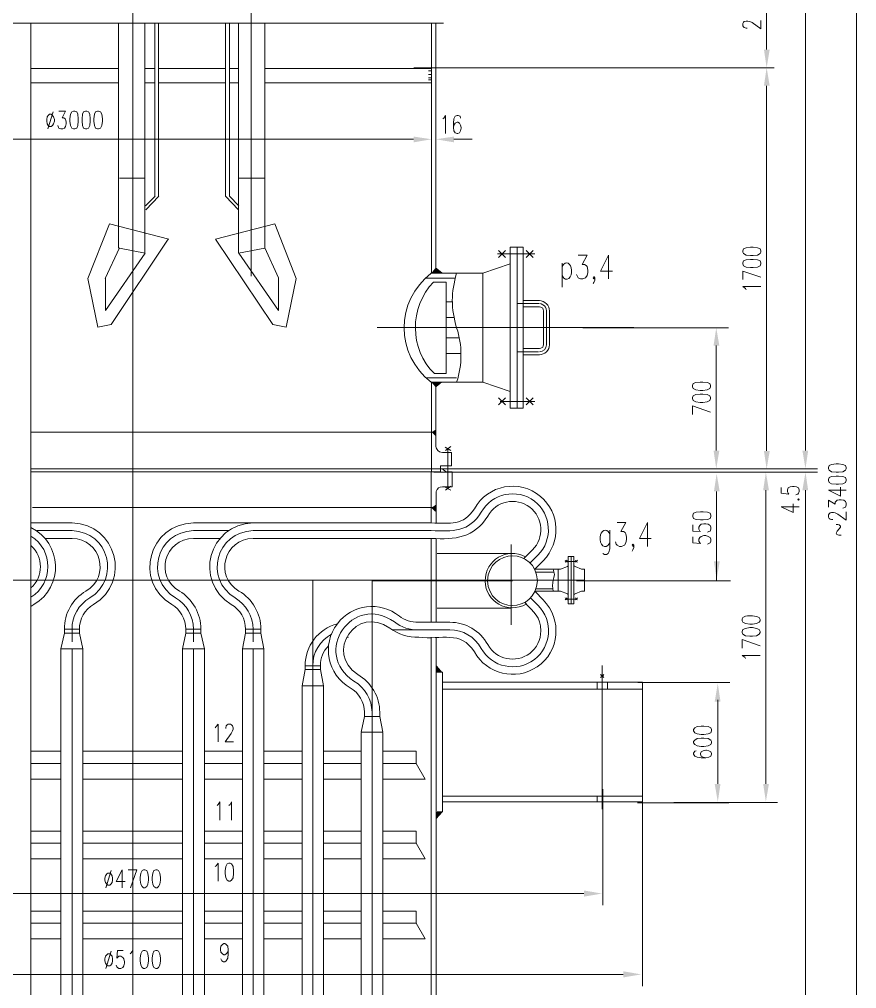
# Model space of a CAD drawing. Header units: millimetres. Extents: x 0 to 1648, y 27 to 2331.
# Drawn here: x 353 to 744.8, y 1243.7 to 1697 of the extents above; entities that cross this region are included whole.
import ezdxf

# ---------------------------------------------------------------- set-up
doc = ezdxf.new("R2010")
doc.units = ezdxf.units.MM
doc.layers.add('1', color=7, linetype='Continuous')

msp = doc.modelspace()

# ---------------------------------------------------------------- hatches: boundary and pattern name
h = msp.add_hatch(color=0)
h.dxf.hatch_style = 2
h.paths.add_polyline_path([(701.46, 1682.871732), (704.16, 1682.871732), (702.72, 1674.411732)])
h = msp.add_hatch(color=0)
h.dxf.hatch_style = 2
h.paths.add_polyline_path([(701.46, 1665.951732), (704.16, 1665.951732), (702.72, 1674.411732)])
h = msp.add_hatch(color=0)
h.dxf.hatch_style = 2
h.paths.add_polyline_path([(537.48, 1642.191732), (537.48, 1639.491732), (545.94, 1640.931732)])
h = msp.add_hatch(color=0)
h.dxf.hatch_style = 2
h.paths.add_polyline_path([(556.38, 1642.191732), (556.38, 1639.491732), (547.92, 1640.931732)])
h = msp.add_hatch(color=0)
h.dxf.hatch_style = 2
h.paths.add_polyline_path([(545.76, 1578.291732), (547.92, 1580.991732), (551.34, 1578.291732)])
h = msp.add_hatch(color=0)
h.dxf.hatch_style = 2
h.paths.add_polyline_path([(677.88, 1544.451732), (680.58, 1544.451732), (679.14, 1552.731732)])
h = msp.add_hatch(color=0)
h.dxf.hatch_style = 2
h.paths.add_polyline_path([(545.76, 1527.351732), (547.92, 1524.831732), (550.98, 1527.351732)])
h = msp.add_hatch(color=0)
h.dxf.hatch_style = 2
h.paths.add_polyline_path([(545.94, 1503.951732), (547.92, 1505.211732), (547.92, 1501.971732)])
h = msp.add_hatch(color=0)
h.dxf.hatch_style = 2
h.paths.add_polyline_path([(677.88, 1495.311732), (680.58, 1495.311732), (679.14, 1486.851732)])
h = msp.add_hatch(color=0)
h.dxf.hatch_style = 2
h.paths.add_polyline_path([(701.46, 1495.131732), (704.16, 1495.131732), (702.72, 1486.671732)])
h = msp.add_hatch(color=0)
h.dxf.hatch_style = 2
h.paths.add_polyline_path([(719.46, 1495.311732), (722.16, 1495.311732), (720.9, 1486.851732)])
h = msp.add_hatch(color=0)
h.dxf.hatch_style = 2
h.paths.add_polyline_path([(678.06, 1476.231732), (680.76, 1476.231732), (679.32, 1484.511732)])
h = msp.add_hatch(color=0)
h.dxf.hatch_style = 2
h.paths.add_polyline_path([(701.1, 1476.771732), (703.8, 1476.771732), (702.36, 1485.231732)])
h = msp.add_hatch(color=0)
h.dxf.hatch_style = 2
h.paths.add_polyline_path([(719.46, 1476.771732), (722.16, 1476.771732), (720.9, 1485.231732)])
h = msp.add_hatch(color=0)
h.dxf.hatch_style = 2
h.paths.add_polyline_path([(545.76, 1468.491732), (547.74, 1469.931732), (547.74, 1466.691732)])
h = msp.add_hatch(color=0)
h.dxf.hatch_style = 2
h.paths.add_polyline_path([(678.06, 1443.471732), (680.76, 1443.471732), (679.32, 1435.011732)])
h = msp.add_hatch(color=0)
h.dxf.hatch_style = 2
h.paths.add_polyline_path([(551.16, 1391.451732), (548.1, 1395.051732), (548.1, 1391.451732)])
h = msp.add_hatch(color=0)
h.dxf.hatch_style = 2
h.paths.add_polyline_path([(678.42, 1377.951732), (681.12, 1377.951732), (679.86, 1386.411732)])
h = msp.add_hatch(color=0)
h.dxf.hatch_style = 2
h.paths.add_polyline_path([(678.42, 1339.431732), (681.12, 1339.431732), (679.86, 1330.971732)])
h = msp.add_hatch(color=0)
h.dxf.hatch_style = 2
h.paths.add_polyline_path([(701.1, 1339.431732), (703.8, 1339.431732), (702.36, 1331.151732)])
h = msp.add_hatch(color=0)
h.dxf.hatch_style = 2
h.paths.add_polyline_path([(551.16, 1326.291732), (548.1, 1322.871732), (548.1, 1326.291732)])
h = msp.add_hatch(color=0)
h.dxf.hatch_style = 2
h.paths.add_polyline_path([(617.22, 1289.571732), (617.22, 1286.691732), (625.68, 1288.131732)])
h = msp.add_hatch(color=0)
h.dxf.hatch_style = 2
h.paths.add_polyline_path([(635.58, 1251.771732), (635.58, 1248.891732), (644.04, 1250.331732)])

# ---------------------------------------------------------------- linework, layer by layer
at = {"layer": '1', "color": 0, "lineweight": 5}
for points in [[(461.52, 1576.851732), (461.52, 2264.991732)], [(744.84, 2243.211732), (744.84, 646.791732)], [(406.08, 1503.951732), (406.08, 2230.251732)], [(720.9, 1495.311732), (720.9, 2226.831732)], [(702.72, 1723.191732), (702.72, 1682.871732)], [(693.54, 1692.951732), (693.18, 1692.951732), (692.28, 1693.131732), (691.92, 1693.491732), (691.56, 1694.031732), (691.56, 1695.111732), (691.92, 1695.651732), (692.28, 1696.011732), (693.18, 1696.191732), (693.9, 1696.191732), (694.8, 1696.011732), (695.88, 1695.471732), (700.02, 1692.591732), (700.02, 1696.551732)], [(360.72, 1695.291732), (260.46, 1695.291732)], [(405.9, 1695.291732), (357.3, 1695.291732)], [(358.38, 891.951732), (358.38, 1695.291732)], [(399.42, 1695.291732), (399.42, 1589.991732)], [(405.9, 1695.291732), (451.26, 1695.291732)], [(411.66, 1695.291732), (411.66, 1587.651732)], [(416.34, 1614.291732), (416.34, 1695.291732)], [(418.14, 1614.291732), (418.14, 1695.291732)], [(449.46, 1695.291732), (449.46, 1614.291732), (455.58, 1607.991732)], [(455.76, 1609.791732), (451.26, 1614.291732), (451.26, 1695.291732)], [(451.26, 1695.291732), (551.52, 1695.291732)], [(455.58, 1695.291732), (455.58, 1587.651732)], [(467.82, 1695.291732), (467.82, 1589.991732)], [(545.94, 1578.291732), (545.94, 1695.291732)], [(547.92, 1578.291732), (547.92, 1695.291732)], [(358.38, 1674.051732), (399.42, 1674.051732)], [(411.84, 1674.051732), (416.34, 1674.051732)], [(416.34, 1674.051732), (411.84, 1674.051732)], [(449.46, 1674.051732), (418.14, 1674.051732)], [(455.58, 1674.051732), (451.26, 1674.051732)], [(545.94, 1674.051732), (467.82, 1674.051732)], [(537.66, 1674.411732), (706.32, 1674.411732)], [(545.94, 1672.971732), (544.5, 1672.971732)], [(545.94, 1671.171732), (544.5, 1671.171732)], [(545.94, 1669.731732), (544.5, 1669.731732)], [(545.94, 1668.651732), (544.5, 1668.651732)], [(358.38, 1667.391732), (399.42, 1667.391732)], [(411.84, 1667.391732), (416.34, 1667.391732)], [(416.34, 1667.391732), (411.84, 1667.391732)], [(449.46, 1667.391732), (418.14, 1667.391732)], [(455.58, 1667.391732), (451.26, 1667.391732)], [(545.94, 1667.391732), (467.82, 1667.391732)], [(702.72, 1665.951732), (702.72, 1495.131732)], [(367.02, 1652.631732), (366.48, 1652.091732), (365.94, 1651.371732), (365.76, 1650.111732), (365.76, 1649.391732), (365.94, 1648.131732), (366.48, 1647.411732), (367.02, 1646.871732), (367.92, 1646.871732), (368.46, 1647.411732), (369, 1648.131732), (369.36, 1649.391732), (369.36, 1650.111732), (369, 1651.371732), (368.46, 1652.091732), (367.92, 1652.631732), (367.02, 1652.631732)], [(368.82, 1653.711732), (366.3, 1645.791732)], [(371.52, 1654.071732), (374.58, 1654.071732), (372.96, 1651.011732), (373.86, 1651.011732), (374.4, 1650.471732), (374.58, 1650.111732), (374.94, 1649.031732), (374.94, 1648.131732), (374.58, 1646.871732), (374.04, 1646.151732), (373.32, 1645.791732), (372.42, 1645.791732), (371.52, 1646.151732), (371.34, 1646.511732), (370.98, 1647.411732)], [(378.36, 1654.071732), (377.46, 1653.711732), (376.92, 1652.631732), (376.56, 1650.471732), (376.56, 1649.391732), (376.92, 1647.411732), (377.46, 1646.151732), (378.36, 1645.791732), (378.9, 1645.791732), (379.8, 1646.151732), (380.34, 1647.411732), (380.52, 1649.391732), (380.52, 1650.471732), (380.34, 1652.631732), (379.8, 1653.711732), (378.9, 1654.071732), (378.36, 1654.071732)], [(383.94, 1654.071732), (383.04, 1653.711732), (382.5, 1652.631732), (382.32, 1650.471732), (382.32, 1649.391732), (382.5, 1647.411732), (383.04, 1646.151732), (383.94, 1645.791732), (384.48, 1645.791732), (385.38, 1646.151732), (385.92, 1647.411732), (386.1, 1649.391732), (386.1, 1650.471732), (385.92, 1652.631732), (385.38, 1653.711732), (384.48, 1654.071732), (383.94, 1654.071732)], [(389.52, 1654.071732), (388.62, 1653.711732), (388.08, 1652.631732), (387.9, 1650.471732), (387.9, 1649.391732), (388.08, 1647.411732), (388.62, 1646.151732), (389.52, 1645.791732), (390.06, 1645.791732), (390.96, 1646.151732), (391.5, 1647.411732), (391.86, 1649.391732), (391.86, 1650.471732), (391.5, 1652.631732), (390.96, 1653.711732), (390.06, 1654.071732), (389.52, 1654.071732)], [(551.16, 1650.471732), (551.7, 1650.831732), (552.42, 1652.091732), (552.42, 1643.631732)], [(559.44, 1650.831732), (559.26, 1651.731732), (558.36, 1652.091732), (557.82, 1652.091732), (556.92, 1651.731732), (556.38, 1650.471732), (556.2, 1648.491732), (556.2, 1646.511732), (556.38, 1644.891732), (556.92, 1643.991732), (557.82, 1643.631732), (558.18, 1643.631732), (558.9, 1643.991732), (559.44, 1644.891732), (559.8, 1646.151732), (559.8, 1646.511732), (559.44, 1647.591732), (558.9, 1648.491732), (558.18, 1648.851732), (557.82, 1648.851732), (556.92, 1648.491732), (556.38, 1647.591732), (556.2, 1646.511732)], [(537.48, 1640.931732), (265.14, 1640.931732)], [(556.38, 1640.931732), (564.84, 1640.931732)], [(399.78, 1622.751732), (411.84, 1622.751732)], [(467.82, 1622.751732), (455.58, 1622.751732)], [(412.02, 1609.791732), (416.52, 1614.291732)], [(412.2, 1607.991732), (418.32, 1614.291732)], [(395.1, 1601.331732), (385.02, 1575.771732)], [(423, 1594.131732), (395.1, 1601.331732)], [(444.78, 1594.131732), (472.5, 1601.331732), (482.58, 1575.771732), (477.9, 1553.091732), (471.6, 1554.351732)], [(422.64, 1594.131732), (396, 1554.351732)], [(444.78, 1594.131732), (471.6, 1554.351732)], [(399.78, 1590.171732), (393.12, 1575.771732)], [(393.3, 1560.831732), (411.84, 1587.651732)], [(411.84, 1587.651732), (399.78, 1589.991732)], [(455.58, 1587.651732), (467.82, 1589.991732)], [(467.82, 1590.171732), (474.3, 1576.131732), (474.3, 1560.831732), (455.76, 1587.651732)], [(576.72, 1587.291732), (588.06, 1587.291732)], [(577.26, 1588.911732), (580.5, 1585.671732)], [(580.5, 1588.911732), (577.26, 1585.671732)], [(582.66, 1590.531732), (582.66, 1515.111732)], [(588.78, 1590.531732), (582.66, 1590.531732)], [(585.9, 1515.111732), (585.9, 1590.531732)], [(586.8, 1587.291732), (594.18, 1587.291732)], [(588.78, 1515.111732), (588.78, 1590.531732)], [(593.46, 1588.911732), (590.22, 1585.671732)], [(590.22, 1588.911732), (593.46, 1585.671732)], [(614.52, 1586.751732), (618.66, 1586.751732), (616.32, 1582.431732), (617.4, 1582.431732), (618.3, 1581.891732), (618.66, 1581.351732), (619.02, 1579.731732), (619.02, 1578.651732), (618.66, 1577.211732), (617.94, 1576.131732), (616.68, 1575.591732), (615.6, 1575.591732), (614.52, 1576.131732), (614.16, 1576.671732), (613.8, 1577.751732)], [(628.74, 1586.751732), (624.96, 1579.191732), (630.54, 1579.191732)], [(628.74, 1586.751732), (628.74, 1575.591732)], [(691.56, 1588.191732), (691.92, 1587.471732), (693.18, 1586.751732), (695.16, 1586.571732), (696.42, 1586.571732), (698.4, 1586.751732), (699.66, 1587.471732), (700.02, 1588.191732), (700.02, 1588.731732), (699.66, 1589.631732), (698.4, 1590.171732), (696.42, 1590.531732), (695.16, 1590.531732), (693.18, 1590.171732), (691.92, 1589.631732), (691.56, 1588.731732), (691.56, 1588.191732)], [(569.88, 1527.351732), (569.88, 1578.291732), (582.66, 1582.611732)], [(606.96, 1582.971732), (606.96, 1571.811732)], [(691.56, 1582.611732), (691.92, 1581.711732), (693.18, 1581.171732), (695.16, 1580.991732), (696.42, 1580.991732), (698.4, 1581.171732), (699.66, 1581.711732), (700.02, 1582.611732), (700.02, 1583.151732), (699.66, 1584.051732), (698.4, 1584.591732), (696.42, 1584.771732), (695.16, 1584.771732), (693.18, 1584.591732), (691.92, 1584.051732), (691.56, 1583.151732), (691.56, 1582.611732)], [(545.76, 1578.291732), (569.88, 1578.291732)], [(569.88, 1527.351732), (569.88, 1578.291732)], [(700.02, 1576.491732), (691.56, 1579.191732), (691.56, 1575.411732)], [(385.02, 1575.771732), (389.7, 1553.091732)], [(393.3, 1576.311732), (393.3, 1560.831732)], [(543.06, 1575.951732), (556.56, 1575.951732)], [(622.26, 1576.131732), (621.9, 1575.591732), (621.54, 1576.131732), (621.9, 1576.671732), (622.26, 1576.131732), (622.26, 1575.051732), (621.9, 1573.971732), (621.54, 1573.431732)], [(693.18, 1570.551732), (692.82, 1571.091732), (691.56, 1571.991732), (700.02, 1571.991732)], [(552.78, 1564.971732), (555.84, 1564.971732)], [(596.16, 1564.071732), (586.26, 1564.071732)], [(596.34, 1565.511732), (588.78, 1565.511732)], [(599.76, 1544.811732), (599.76, 1560.651732), (599.58, 1561.551732), (599.22, 1562.451732), (598.68, 1562.991732), (597.96, 1563.531732), (597.24, 1563.891732), (596.34, 1564.071732)], [(596.34, 1562.631732), (588.78, 1562.631732)], [(598.32, 1544.811732), (598.32, 1560.651732), (598.14, 1561.371732), (597.96, 1561.911732), (597.42, 1562.271732), (597.06, 1562.451732), (596.34, 1562.631732)], [(601.02, 1560.651732), (601.02, 1544.811732)], [(552.78, 1557.591732), (556.38, 1557.591732)], [(389.7, 1553.091732), (396, 1554.351732)], [(640.62, 1552.911732), (520.38, 1552.911732)], [(616.68, 1552.731732), (684.9, 1552.731732)], [(552.78, 1548.051732), (558.9, 1548.051732)], [(595.98, 1541.571732), (586.26, 1541.571732)], [(596.34, 1543.011732), (588.78, 1543.011732)], [(596.34, 1543.011732), (597.06, 1543.191732), (597.42, 1543.371732), (597.96, 1543.731732), (598.14, 1544.271732), (598.32, 1544.811732)], [(679.14, 1544.451732), (679.14, 1495.311732)], [(552.78, 1540.671732), (559.62, 1540.671732)], [(596.34, 1540.131732), (588.78, 1540.131732)], [(543.42, 1529.331732), (557.64, 1529.331732)], [(545.76, 1527.351732), (569.88, 1527.351732)], [(545.94, 1503.951732), (545.94, 1527.351732)], [(547.92, 1503.771732), (547.92, 1527.351732)], [(569.88, 1527.351732), (582.66, 1523.031732)], [(667.98, 1525.191732), (668.34, 1524.291732), (669.6, 1523.751732), (671.58, 1523.391732), (672.84, 1523.391732), (674.82, 1523.751732), (676.08, 1524.291732), (676.44, 1525.191732), (676.44, 1525.731732), (676.08, 1526.631732), (674.82, 1527.171732), (672.84, 1527.351732), (671.58, 1527.351732), (669.6, 1527.171732), (668.34, 1526.631732), (667.98, 1525.731732), (667.98, 1525.191732)], [(580.5, 1519.971732), (577.26, 1516.731732)], [(577.26, 1519.971732), (580.5, 1516.731732)], [(590.22, 1519.971732), (593.46, 1516.731732)], [(593.46, 1519.971732), (590.22, 1516.731732)], [(667.98, 1519.611732), (668.34, 1518.711732), (669.6, 1518.171732), (671.58, 1517.811732), (672.84, 1517.811732), (674.82, 1518.171732), (676.08, 1518.711732), (676.44, 1519.611732), (676.44, 1520.151732), (676.08, 1520.871732), (674.82, 1521.591732), (672.84, 1521.771732), (671.58, 1521.771732), (669.6, 1521.591732), (668.34, 1520.871732), (667.98, 1520.151732), (667.98, 1519.611732)], [(577.98, 1518.351732), (586.62, 1518.351732)], [(588.78, 1515.111732), (582.66, 1515.111732)], [(586.8, 1518.351732), (594.18, 1518.351732)], [(676.44, 1513.311732), (667.98, 1516.191732), (667.98, 1512.231732)], [(547.92, 1503.951732), (358.38, 1503.951732)], [(406.08, 1503.951732), (406.08, 633.831732)], [(545.94, 1503.951732), (545.94, 1485.411732)], [(547.92, 1503.951732), (547.92, 1497.291732), (548.1, 1496.571732), (548.46, 1495.851732), (548.82, 1495.311732), (549.54, 1494.771732), (550.26, 1494.591732), (550.98, 1494.411732)], [(552.24, 1496.931732), (554.94, 1495.311732)], [(554.94, 1497.291732), (552.42, 1495.311732)], [(553.5, 1496.391732), (553.5, 1477.671732)], [(555.3, 1494.411732), (555.3, 1488.111732), (550.08, 1488.111732)], [(550.98, 1494.411732), (555.3, 1494.411732)], [(550.08, 1485.411732), (550.08, 1488.111732)], [(731.7, 1486.851732), (732.06, 1486.131732), (733.14, 1485.411732), (735.3, 1485.231732), (736.38, 1485.231732), (738.36, 1485.411732), (739.62, 1486.131732), (739.98, 1486.851732), (739.98, 1487.391732), (739.62, 1488.291732), (738.36, 1488.831732), (736.38, 1489.191732), (735.3, 1489.191732), (733.14, 1488.831732), (732.06, 1488.291732), (731.7, 1487.391732), (731.7, 1486.851732)], [(406.08, 1486.851732), (358.38, 1486.851732)], [(550.08, 1485.411732), (358.38, 1485.411732)], [(406.08, 1486.851732), (550.98, 1486.851732), (552.6, 1485.411732)], [(545.76, 1485.411732), (545.76, 1461.471732)], [(547.02, 1486.851732), (724.86, 1486.851732)], [(547.02, 1485.231732), (724.86, 1485.231732)], [(555.48, 1485.411732), (555.48, 1478.391732), (550.98, 1478.391732)], [(555.48, 1485.411732), (552.6, 1485.411732)], [(659.7, 1485.231732), (707.94, 1485.231732)], [(714.96, 1486.851732), (726.48, 1486.851732)], [(714.96, 1485.231732), (726.48, 1485.231732)], [(731.7, 1481.271732), (732.06, 1480.371732), (733.14, 1479.831732), (735.3, 1479.651732), (736.38, 1479.651732), (738.36, 1479.831732), (739.62, 1480.371732), (739.98, 1481.271732), (739.98, 1481.811732), (739.62, 1482.711732), (738.36, 1483.251732), (736.38, 1483.431732), (735.3, 1483.431732), (733.14, 1483.251732), (732.06, 1482.711732), (731.7, 1481.811732), (731.7, 1481.271732)], [(552.24, 1478.211732), (554.94, 1476.771732)], [(554.94, 1478.751732), (552.42, 1476.771732)], [(709.56, 1478.031732), (709.56, 1475.331732), (713.16, 1474.971732), (712.8, 1475.331732), (712.44, 1476.051732), (712.44, 1476.951732), (712.8, 1477.851732), (713.7, 1478.391732), (714.78, 1478.571732), (715.68, 1478.571732), (716.76, 1478.391732), (717.66, 1477.851732), (718.02, 1476.951732), (718.02, 1476.051732), (717.66, 1475.331732), (717.3, 1474.971732), (716.4, 1474.611732)], [(731.7, 1476.771732), (737.28, 1474.071732), (737.28, 1478.211732)], [(548.1, 1476.231732), (548.1, 1461.471732)], [(679.32, 1476.231732), (679.32, 1434.471732)], [(702.36, 1476.771732), (702.36, 1339.431732)], [(720.9, 1476.771732), (720.9, 823.731732)], [(731.7, 1476.771732), (739.98, 1476.771732)], [(709.56, 1469.031732), (715.14, 1466.331732), (715.14, 1470.471732)], [(709.56, 1469.031732), (718.02, 1469.031732)], [(717.3, 1472.451732), (717.66, 1472.091732), (718.02, 1472.451732), (717.66, 1472.811732), (717.3, 1472.451732)], [(731.7, 1468.851732), (731.7, 1472.091732), (734.76, 1470.291732), (734.76, 1471.191732), (735.3, 1471.731732), (735.66, 1472.091732), (736.74, 1472.271732), (737.64, 1472.271732), (738.9, 1472.091732), (739.62, 1471.551732), (739.98, 1470.651732), (739.98, 1469.751732), (739.62, 1468.851732), (739.26, 1468.671732), (738.36, 1468.311732)], [(359.1, 1468.671732), (406.62, 1468.671732)], [(548.1, 1468.671732), (406.62, 1468.671732)], [(668.16, 1464.531732), (668.52, 1463.631732), (669.78, 1463.091732), (671.76, 1462.911732), (673.02, 1462.911732), (675, 1463.091732), (676.26, 1463.631732), (676.62, 1464.531732), (676.62, 1465.071732), (676.26, 1465.971732), (675, 1466.511732), (673.02, 1466.691732), (671.76, 1466.691732), (669.78, 1466.511732), (668.52, 1465.971732), (668.16, 1465.071732), (668.16, 1464.531732)], [(733.68, 1463.091732), (733.14, 1463.091732), (732.42, 1463.271732), (732.06, 1463.631732), (731.7, 1464.171732), (731.7, 1465.251732), (732.06, 1465.791732), (732.42, 1466.151732), (733.14, 1466.331732), (734.04, 1466.331732), (734.76, 1466.151732), (736.02, 1465.611732), (739.98, 1462.731732), (739.98, 1466.691732)], [(377.64, 1461.471732), (358.38, 1461.471732)], [(434.52, 1461.471732), (545.76, 1461.471732)], [(632.7, 1461.651732), (636.84, 1461.651732), (634.5, 1457.511732), (635.76, 1457.511732), (636.48, 1456.971732), (636.84, 1456.431732), (637.2, 1454.811732), (637.2, 1453.731732), (636.84, 1452.111732), (636.12, 1451.031732), (634.86, 1450.491732), (633.78, 1450.491732), (632.7, 1451.031732), (632.34, 1451.571732), (631.98, 1452.651732)], [(646.92, 1461.651732), (643.14, 1454.271732), (648.72, 1454.271732)], [(646.92, 1461.651732), (646.92, 1450.491732)], [(668.16, 1460.571732), (668.16, 1457.691732), (671.76, 1457.511732), (671.4, 1457.691732), (671.04, 1458.591732), (671.04, 1459.491732), (671.4, 1460.211732), (672.12, 1460.931732), (673.38, 1461.111732), (674.28, 1461.111732), (675.36, 1460.931732), (676.26, 1460.211732), (676.62, 1459.491732), (676.62, 1458.591732), (676.26, 1457.691732), (675.72, 1457.511732), (675, 1457.151732)], [(377.64, 1457.871732), (361.08, 1457.871732)], [(434.52, 1457.871732), (450.9, 1457.871732)], [(462.42, 1457.871732), (545.76, 1457.871732)], [(629.28, 1458.051732), (629.28, 1449.411732), (628.92, 1447.791732), (628.56, 1447.251732), (627.84, 1446.711732), (626.76, 1446.711732), (626.04, 1447.251732)], [(668.16, 1454.991732), (668.16, 1452.111732), (671.76, 1451.931732), (671.4, 1452.111732), (671.04, 1453.011732), (671.04, 1453.911732), (671.4, 1454.631732), (672.12, 1455.171732), (673.38, 1455.531732), (674.28, 1455.531732), (675.36, 1455.171732), (676.26, 1454.631732), (676.62, 1453.911732), (676.62, 1453.011732), (676.26, 1452.111732), (675.72, 1451.931732), (675, 1451.571732)], [(377.64, 1454.271732), (365.04, 1454.271732)], [(434.52, 1454.271732), (446.94, 1454.271732)], [(462.42, 1454.271732), (545.76, 1454.271732)], [(545.76, 1454.271732), (545.76, 1415.031732)], [(548.1, 1454.271732), (548.1, 1415.031732)], [(583.2, 1451.391732), (583.2, 1413.771732)], [(640.62, 1451.031732), (640.08, 1450.491732), (639.72, 1451.031732), (640.08, 1451.571732), (640.62, 1451.031732), (640.62, 1449.951732), (640.08, 1448.871732), (639.72, 1448.331732)], [(583.38, 1447.251732), (548.46, 1447.251732)], [(593.1, 1448.871732), (589.14, 1444.911732)], [(595.62, 1446.351732), (592.02, 1442.751732)], [(598.14, 1443.831732), (594.18, 1439.871732)], [(608.4, 1444.011732), (608.76, 1443.471732), (609.3, 1444.011732)], [(609.3, 1443.111732), (608.76, 1443.471732), (608.4, 1443.111732)], [(608.76, 1443.471732), (613.62, 1443.471732)], [(609.84, 1423.671732), (609.84, 1445.811732)], [(612.54, 1423.671732), (612.54, 1445.811732), (609.84, 1445.811732)], [(611.28, 1445.811732), (611.28, 1423.671732)], [(614.16, 1444.011732), (613.62, 1443.471732), (613.26, 1444.011732)], [(613.26, 1443.111732), (613.62, 1443.471732), (614.16, 1443.111732)], [(594.18, 1439.871732), (606.24, 1439.871732), (609.48, 1441.131732)], [(594.72, 1438.431732), (603.18, 1438.431732)], [(602.82, 1434.651732), (603.18, 1435.911732), (603.36, 1437.351732), (603.18, 1438.611732), (602.82, 1439.871732)], [(605.16, 1439.871732), (605.16, 1429.611732)], [(609.48, 1441.131732), (609.66, 1441.311732), (609.84, 1441.491732)], [(612.72, 1441.491732), (612.72, 1441.311732), (613.08, 1441.131732)], [(613.08, 1441.131732), (616.14, 1439.871732), (617.4, 1439.871732)], [(617.4, 1439.871732), (617.4, 1429.611732)], [(194.94, 1434.651732), (617.4, 1434.651732)], [(490.32, 1434.471732), (490.32, 1379.211732)], [(583.74, 1434.471732), (518.04, 1434.471732)], [(518.04, 1434.471732), (518.04, 1336.911732)], [(602.82, 1434.651732), (602.64, 1433.571732), (602.46, 1432.131732), (602.64, 1430.871732), (602.82, 1429.611732)], [(613.8, 1434.471732), (685.8, 1434.471732)], [(598.14, 1425.471732), (594.36, 1429.431732)], [(594.54, 1429.611732), (606.24, 1429.611732), (609.48, 1428.351732)], [(594.9, 1430.691732), (602.64, 1430.691732)], [(609.84, 1427.991732), (609.66, 1428.171732), (609.48, 1428.351732)], [(613.08, 1428.351732), (612.72, 1428.171732), (612.72, 1427.991732)], [(617.4, 1429.611732), (616.14, 1429.611732), (613.08, 1428.351732)], [(595.62, 1422.951732), (592.2, 1426.371732)], [(608.4, 1426.371732), (608.76, 1425.831732), (609.3, 1426.371732)], [(609.3, 1425.471732), (608.76, 1425.831732), (608.4, 1425.471732)], [(608.76, 1425.831732), (613.62, 1425.831732)], [(612.54, 1423.671732), (609.84, 1423.671732)], [(614.16, 1426.371732), (613.62, 1425.831732), (613.26, 1426.371732)], [(613.26, 1425.471732), (613.62, 1425.831732), (614.16, 1425.471732)], [(359.82, 1423.311732), (358.38, 1422.411732)], [(583.38, 1421.691732), (548.46, 1421.691732)], [(539.1, 1415.031732), (554.4, 1415.031732)], [(539.82, 1415.031732), (554.4, 1415.031732)], [(374.04, 1409.991732), (372.42, 1402.611732)], [(374.04, 1411.791732), (381.06, 1411.791732)], [(374.04, 1411.791732), (374.04, 1409.991732)], [(374.04, 1409.991732), (381.06, 1409.991732)], [(377.64, 1411.791732), (377.64, 1405.851732)], [(381.06, 1411.791732), (381.06, 1409.991732)], [(381.06, 1409.991732), (382.68, 1402.611732)], [(437.94, 1409.991732), (430.92, 1409.991732), (429.3, 1402.611732), (434.52, 1402.611732)], [(430.92, 1411.791732), (430.92, 1409.991732)], [(437.94, 1411.791732), (430.92, 1411.791732)], [(434.52, 1411.791732), (434.52, 1405.851732)], [(437.94, 1411.791732), (437.94, 1409.991732)], [(437.94, 1409.991732), (439.56, 1402.611732)], [(462.42, 1402.611732), (457.38, 1402.611732), (458.82, 1409.991732), (466.02, 1409.991732)], [(458.82, 1411.791732), (458.82, 1409.991732)], [(466.02, 1411.791732), (458.82, 1411.791732)], [(462.42, 1411.791732), (462.42, 1405.851732)], [(462.42, 1402.611732), (467.46, 1402.611732), (466.02, 1409.991732)], [(466.02, 1411.791732), (466.02, 1409.991732)], [(527.58, 1411.431732), (554.4, 1411.431732)], [(539.82, 1411.431732), (554.4, 1411.431732)], [(691.2, 1410.171732), (691.56, 1409.451732), (692.82, 1408.731732), (694.8, 1408.551732), (696.06, 1408.551732), (698.04, 1408.731732), (699.3, 1409.451732), (699.66, 1410.171732), (699.66, 1410.711732), (699.3, 1411.611732), (698.04, 1412.151732), (696.06, 1412.511732), (694.8, 1412.511732), (692.82, 1412.151732), (691.56, 1411.611732), (691.2, 1410.711732), (691.2, 1410.171732)], [(507.06, 1408.011732), (506.16, 1407.831732)], [(545.76, 1408.011732), (545.76, 905.271732)], [(548.1, 1408.011732), (548.1, 905.271732)], [(699.66, 1404.051732), (691.2, 1406.931732), (691.2, 1402.971732)], [(372.42, 910.671732), (372.42, 1402.791732)], [(377.64, 1402.611732), (372.42, 1402.611732)], [(377.46, 1402.611732), (382.68, 1402.611732)], [(377.64, 901.311732), (377.64, 1402.791732)], [(382.68, 910.671732), (382.68, 1402.791732)], [(429.3, 910.671732), (429.3, 1402.791732)], [(434.52, 901.311732), (434.52, 1402.791732)], [(434.52, 1402.611732), (439.56, 1402.611732)], [(439.56, 910.671732), (439.56, 1402.791732)], [(457.38, 910.671732), (457.38, 1402.791732)], [(462.42, 901.311732), (462.42, 1402.791732)], [(467.46, 910.671732), (467.46, 1402.791732)], [(692.82, 1398.111732), (692.46, 1398.651732), (691.2, 1399.551732), (699.66, 1399.551732)], [(486.72, 1392.891732), (485.28, 1385.331732), (490.32, 1385.331732)], [(486.72, 1394.691732), (493.92, 1394.691732)], [(486.72, 1394.691732), (486.72, 1392.891732)], [(486.72, 1392.891732), (493.92, 1392.891732)], [(490.32, 1394.691732), (490.32, 1392.891732)], [(493.92, 1392.891732), (495.36, 1385.331732), (490.32, 1385.331732)], [(493.92, 1394.691732), (493.92, 1392.891732)], [(625.68, 1327.551732), (625.68, 1394.871732)], [(644.58, 1330.971732), (550.98, 1330.971732), (550.98, 1391.631732), (548.46, 1391.631732)], [(624.96, 1390.551732), (625.68, 1389.831732), (624.96, 1389.111732)], [(625.86, 1389.831732), (626.58, 1390.551732)], [(625.86, 1389.831732), (626.58, 1389.111732)], [(485.28, 921.651732), (485.28, 1385.331732)], [(490.32, 1385.331732), (490.32, 914.091732)], [(495.36, 921.651732), (495.36, 1385.331732)], [(550.98, 1386.951732), (644.58, 1386.951732), (644.58, 1330.971732)], [(644.58, 1383.711732), (550.98, 1383.711732)], [(623.34, 1386.951732), (623.34, 1383.711732)], [(628.2, 1386.951732), (628.2, 1383.711732)], [(642.42, 1386.771732), (685.44, 1386.771732)], [(679.86, 1378.671732), (679.86, 1339.431732)], [(514.44, 1370.931732), (513, 1363.551732)], [(514.44, 1370.931732), (521.64, 1370.931732), (521.64, 1372.911732)], [(514.44, 1370.931732), (514.44, 1372.911732)], [(518.04, 1363.551732), (518.04, 1372.911732)], [(521.64, 1370.931732), (523.08, 1363.551732)], [(444.6, 1365.711732), (445.14, 1366.251732), (446.04, 1367.331732), (446.04, 1359.051732)], [(449.64, 1365.351732), (449.64, 1365.711732), (449.82, 1366.611732), (450.18, 1366.971732), (450.72, 1367.331732), (451.8, 1367.331732), (452.34, 1366.971732), (452.7, 1366.611732), (453.06, 1365.711732), (453.06, 1364.991732), (452.7, 1364.271732), (452.16, 1363.011732), (449.28, 1359.051732), (453.24, 1359.051732)], [(668.52, 1364.271732), (669.06, 1363.371732), (670.14, 1362.831732), (672.12, 1362.471732), (673.38, 1362.471732), (675.36, 1362.831732), (676.62, 1363.371732), (676.98, 1364.271732), (676.98, 1364.811732), (676.62, 1365.711732), (675.36, 1366.251732), (673.38, 1366.431732), (672.12, 1366.431732), (670.14, 1366.251732), (669.06, 1365.711732), (668.52, 1364.811732), (668.52, 1364.271732)], [(523.08, 1363.551732), (513, 1363.551732)], [(513, 927.951732), (513, 1363.371732)], [(518.04, 920.571732), (518.04, 1363.371732)], [(523.08, 927.951732), (523.08, 1363.371732)], [(668.52, 1358.691732), (669.06, 1357.791732), (670.14, 1357.251732), (672.12, 1356.891732), (673.38, 1356.891732), (675.36, 1357.251732), (676.62, 1357.791732), (676.98, 1358.691732), (676.98, 1359.231732), (676.62, 1359.951732), (675.36, 1360.671732), (673.38, 1360.851732), (672.12, 1360.851732), (670.14, 1360.671732), (669.06, 1359.951732), (668.52, 1359.231732), (668.52, 1358.691732)], [(358.38, 1354.731732), (372.42, 1354.731732)], [(382.68, 1354.731732), (406.08, 1354.731732)], [(429.3, 1354.731732), (406.08, 1354.731732)], [(457.38, 1354.731732), (439.56, 1354.731732)], [(485.28, 1354.731732), (467.46, 1354.731732)], [(513, 1354.731732), (495.36, 1354.731732)], [(523.08, 1354.731732), (538.74, 1354.731732), (538.74, 1348.971732)], [(669.78, 1354.911732), (669.06, 1354.731732), (668.52, 1353.831732), (668.52, 1353.291732), (669.06, 1352.391732), (670.14, 1351.851732), (672.12, 1351.671732), (674.28, 1351.671732), (675.72, 1351.851732), (676.62, 1352.391732), (676.98, 1353.291732), (676.98, 1353.651732), (676.62, 1354.371732), (675.72, 1354.911732), (674.64, 1355.271732), (674.28, 1355.271732), (673.02, 1354.911732), (672.12, 1354.371732), (671.76, 1353.651732), (671.76, 1353.291732), (672.12, 1352.391732), (673.02, 1351.851732), (674.28, 1351.671732)], [(372.42, 1348.971732), (358.38, 1348.971732)], [(406.08, 1348.971732), (382.68, 1348.971732)], [(406.08, 1348.971732), (429.3, 1348.971732)], [(439.56, 1348.971732), (457.38, 1348.971732)], [(467.46, 1348.971732), (485.28, 1348.971732)], [(495.36, 1348.971732), (513, 1348.971732)], [(523.08, 1341.591732), (542.88, 1341.591732), (538.74, 1348.971732), (523.08, 1348.971732)], [(372.42, 1341.591732), (358.38, 1341.591732)], [(406.08, 1341.591732), (382.68, 1341.591732)], [(406.08, 1341.591732), (429.3, 1341.591732)], [(439.56, 1341.591732), (457.38, 1341.591732)], [(467.46, 1341.591732), (485.28, 1341.591732)], [(495.36, 1341.591732), (513, 1341.591732)], [(644.58, 1338.711732), (644.58, 1244.751732)], [(550.98, 1333.671732), (644.58, 1333.671732)], [(623.34, 1333.671732), (623.34, 1330.971732)], [(626.04, 1336.911732), (626.04, 1282.731732)], [(445.5, 1329.351732), (446.04, 1329.711732), (446.76, 1330.971732), (446.76, 1322.511732)], [(451.08, 1329.351732), (451.62, 1329.711732), (452.34, 1330.971732), (452.34, 1322.511732)], [(550.98, 1330.971732), (550.98, 1326.291732), (548.46, 1326.291732)], [(642.24, 1330.611732), (685.08, 1330.611732)], [(659.34, 1330.791732), (707.76, 1330.791732)], [(358.38, 1317.291732), (372.42, 1317.291732)], [(382.68, 1317.291732), (406.08, 1317.291732)], [(429.3, 1317.291732), (406.08, 1317.291732)], [(457.38, 1317.291732), (439.56, 1317.291732)], [(485.28, 1317.291732), (467.46, 1317.291732)], [(513, 1317.291732), (495.36, 1317.291732)], [(523.08, 1317.291732), (538.74, 1317.291732), (538.74, 1311.711732)], [(372.42, 1311.711732), (358.38, 1311.711732)], [(406.08, 1311.711732), (382.68, 1311.711732)], [(406.08, 1311.711732), (429.3, 1311.711732)], [(439.56, 1311.711732), (457.38, 1311.711732)], [(467.46, 1311.711732), (485.28, 1311.711732)], [(495.36, 1311.711732), (513, 1311.711732)], [(523.08, 1304.331732), (542.88, 1304.331732), (538.74, 1311.711732), (523.08, 1311.711732)], [(372.42, 1304.331732), (358.38, 1304.331732)], [(406.08, 1304.331732), (382.68, 1304.331732)], [(406.08, 1304.331732), (429.3, 1304.331732)], [(439.56, 1304.331732), (457.38, 1304.331732)], [(444.6, 1300.731732), (445.14, 1301.091732), (446.04, 1302.351732), (446.04, 1293.891732)], [(451.08, 1302.351732), (450.18, 1301.991732), (449.64, 1300.731732), (449.28, 1298.751732), (449.28, 1297.491732), (449.64, 1295.511732), (450.18, 1294.431732), (451.08, 1293.891732), (451.62, 1293.891732), (452.34, 1294.431732), (453.06, 1295.511732), (453.24, 1297.491732), (453.24, 1298.751732), (453.06, 1300.731732), (452.34, 1301.991732), (451.62, 1302.351732), (451.08, 1302.351732)], [(467.46, 1304.331732), (485.28, 1304.331732)], [(495.36, 1304.331732), (513, 1304.331732)], [(394.38, 1297.671732), (393.84, 1297.311732), (393.3, 1296.411732), (392.94, 1295.331732), (392.94, 1294.431732), (393.3, 1293.351732), (393.84, 1292.451732), (394.38, 1292.091732), (395.28, 1292.091732), (395.82, 1292.451732), (396.36, 1293.351732), (396.54, 1294.431732), (396.54, 1295.331732), (396.36, 1296.411732), (395.82, 1297.311732), (395.28, 1297.671732), (394.38, 1297.671732)], [(396, 1298.931732), (393.48, 1290.831732)], [(401.04, 1299.291732), (398.34, 1293.711732), (402.48, 1293.711732)], [(401.04, 1299.291732), (401.04, 1290.831732)], [(405, 1290.831732), (407.88, 1299.291732), (403.92, 1299.291732)], [(411.12, 1299.291732), (410.4, 1298.931732), (409.86, 1297.671732), (409.5, 1295.691732), (409.5, 1294.431732), (409.86, 1292.451732), (410.4, 1291.371732), (411.12, 1290.831732), (411.66, 1290.831732), (412.56, 1291.371732), (413.1, 1292.451732), (413.46, 1294.431732), (413.46, 1295.691732), (413.1, 1297.671732), (412.56, 1298.931732), (411.66, 1299.291732), (411.12, 1299.291732)], [(416.88, 1299.291732), (415.98, 1298.931732), (415.44, 1297.671732), (415.08, 1295.691732), (415.08, 1294.431732), (415.44, 1292.451732), (415.98, 1291.371732), (416.88, 1290.831732), (417.42, 1290.831732), (418.14, 1291.371732), (418.68, 1292.451732), (419.04, 1294.431732), (419.04, 1295.691732), (418.68, 1297.671732), (418.14, 1298.931732), (417.42, 1299.291732), (416.88, 1299.291732)], [(194.76, 1288.131732), (617.22, 1288.131732)], [(358.38, 1279.851732), (372.42, 1279.851732)], [(382.68, 1279.851732), (406.08, 1279.851732)], [(429.3, 1279.851732), (406.08, 1279.851732)], [(457.38, 1279.851732), (439.56, 1279.851732)], [(485.28, 1279.851732), (467.46, 1279.851732)], [(513, 1279.851732), (495.36, 1279.851732)], [(523.08, 1279.851732), (538.74, 1279.851732), (538.74, 1274.271732)], [(372.42, 1274.271732), (358.38, 1274.271732)], [(406.08, 1274.271732), (382.68, 1274.271732)], [(406.08, 1274.271732), (429.3, 1274.271732)], [(439.56, 1274.271732), (457.38, 1274.271732)], [(467.46, 1274.271732), (485.28, 1274.271732)], [(495.36, 1274.271732), (513, 1274.271732)], [(523.08, 1266.891732), (542.88, 1266.891732), (538.74, 1274.271732), (523.08, 1274.271732)], [(372.42, 1266.891732), (358.38, 1266.891732)], [(406.08, 1266.891732), (382.68, 1266.891732)], [(406.08, 1266.891732), (429.3, 1266.891732)], [(439.56, 1266.891732), (457.38, 1266.891732)], [(467.46, 1266.891732), (485.28, 1266.891732)], [(495.36, 1266.891732), (513, 1266.891732)], [(396, 1261.131732), (393.48, 1253.031732)], [(401.58, 1261.491732), (398.88, 1261.491732), (398.52, 1257.891732), (398.88, 1258.251732), (399.6, 1258.791732), (400.5, 1258.791732), (401.4, 1258.251732), (401.94, 1257.531732), (402.12, 1256.271732), (402.12, 1255.551732), (401.94, 1254.291732), (401.4, 1253.571732), (400.5, 1253.031732), (399.6, 1253.031732), (398.88, 1253.571732), (398.52, 1253.931732), (398.34, 1254.651732)], [(404.82, 1259.871732), (405.36, 1260.411732), (406.08, 1261.491732), (406.08, 1253.031732)], [(411.12, 1261.491732), (410.4, 1261.131732), (409.86, 1259.871732), (409.5, 1257.891732), (409.5, 1256.631732), (409.86, 1254.651732), (410.4, 1253.571732), (411.12, 1253.031732), (411.66, 1253.031732), (412.56, 1253.571732), (413.1, 1254.651732), (413.46, 1256.631732), (413.46, 1257.891732), (413.1, 1259.871732), (412.56, 1261.131732), (411.66, 1261.491732), (411.12, 1261.491732)], [(416.88, 1261.491732), (415.98, 1261.131732), (415.44, 1259.871732), (415.08, 1257.891732), (415.08, 1256.631732), (415.44, 1254.651732), (415.98, 1253.571732), (416.88, 1253.031732), (417.42, 1253.031732), (418.14, 1253.571732), (418.68, 1254.651732), (419.04, 1256.631732), (419.04, 1257.891732), (418.68, 1259.871732), (418.14, 1261.131732), (417.42, 1261.491732), (416.88, 1261.491732)], [(450.72, 1261.851732), (450.54, 1260.771732), (449.82, 1259.871732), (449.1, 1259.511732), (448.74, 1259.511732), (448.02, 1259.871732), (447.3, 1260.771732), (447.12, 1261.851732), (447.12, 1262.391732), (447.3, 1263.471732), (448.02, 1264.371732), (448.74, 1264.731732), (449.1, 1264.731732), (449.82, 1264.371732), (450.54, 1263.471732), (450.72, 1261.851732), (450.72, 1259.871732), (450.54, 1257.891732), (449.82, 1256.631732), (449.1, 1256.271732), (448.56, 1256.271732), (447.66, 1256.631732), (447.3, 1257.531732)], [(394.38, 1259.871732), (393.84, 1259.511732), (393.3, 1258.791732), (392.94, 1257.531732), (392.94, 1256.631732), (393.3, 1255.551732), (393.84, 1254.651732), (394.38, 1254.291732), (395.28, 1254.291732), (395.82, 1254.651732), (396.36, 1255.551732), (396.54, 1256.631732), (396.54, 1257.531732), (396.36, 1258.791732), (395.82, 1259.511732), (395.28, 1259.871732), (394.38, 1259.871732)], [(176.4, 1250.331732), (635.58, 1250.331732)]]:
    msp.add_lwpolyline(points, dxfattribs=at)
for points, knots in [([(606.96, 1581.351732), (608.76, 1584.771732), (611.28, 1582.611732), (611.46, 1579.731732), (611.82, 1576.851732), (609.12, 1573.071732), (606.96, 1577.211732)], [0, 0, 0, 0, 1, 1, 1, 2, 2, 2, 2]), ([(546.84, 1574.151732), (535.32, 1562.271732), (535.5, 1542.831732), (547.2, 1531.311732), (547.2, 1531.311732), (552.78, 1531.311732), (552.78, 1531.311732), (552.78, 1531.311732), (552.78, 1574.151732), (552.78, 1574.151732), (552.78, 1574.151732), (546.84, 1574.151732), (546.84, 1574.151732)], [0, 0, 0, 0, 1, 1, 1, 2, 2, 2, 3, 3, 3, 4, 4, 4, 4]), ([(598.14, 1443.831732), (606.6, 1452.471732), (606.06, 1466.151732), (596.88, 1473.891732), (586.98, 1482.171732), (572.22, 1479.291732), (565.92, 1468.131732)], [0, 0, 0, 0, 1, 1, 1, 2, 2, 2, 2]), ([(595.62, 1446.351732), (602.82, 1453.551732), (602.1, 1465.431732), (594, 1471.731732), (585.9, 1477.851732), (574.02, 1475.331732), (569.16, 1466.511732)], [0, 0, 0, 0, 1, 1, 1, 2, 2, 2, 2]), ([(593.1, 1448.871732), (598.86, 1454.451732), (598.14, 1463.991732), (591.84, 1468.851732), (585.36, 1473.711732), (576, 1471.731732), (572.22, 1464.711732)], [0, 0, 0, 0, 1, 1, 1, 2, 2, 2, 2]), ([(737.64, 1455.711732), (736.2, 1455.531732), (734.4, 1456.071732), (735.66, 1457.691732), (735.66, 1457.691732), (736.74, 1458.771732), (736.74, 1458.771732), (736.74, 1458.771732), (737.28, 1459.491732), (737.28, 1459.491732), (737.28, 1459.491732), (737.28, 1460.031732), (737.28, 1460.031732), (737.28, 1460.031732), (736.74, 1460.571732), (736.74, 1460.571732), (736.74, 1460.571732), (736.02, 1460.751732), (736.02, 1460.751732), (736.02, 1460.751732), (735.3, 1460.751732), (735.3, 1460.751732)], [0, 0, 0, 0, 1, 1, 1, 2, 2, 2, 3, 3, 3, 4, 4, 4, 5, 5, 5, 6, 6, 6, 7, 7, 7, 7]), ([(629.28, 1456.431732), (627.66, 1459.671732), (624.96, 1457.691732), (624.78, 1454.811732), (624.42, 1451.751732), (627.12, 1448.151732), (629.28, 1452.111732)], [0, 0, 0, 0, 1, 1, 1, 2, 2, 2, 2]), ([(589.86, 1445.631732), (581.22, 1450.311732), (570.96, 1444.191732), (570.96, 1434.291732), (571.14, 1424.571732), (581.58, 1418.631732), (590.22, 1423.491732)], [0, 0, 0, 0, 1, 1, 1, 2, 2, 2, 2]), ([(595.44, 1434.471732), (594.72, 1449.951732), (572.94, 1449.951732), (572.04, 1434.471732), (572.94, 1418.991732), (594.54, 1418.991732), (595.44, 1434.471732)], [0, 0, 0, 0, 1, 1, 1, 2, 2, 2, 2]), ([(530.82, 1417.911732), (521.82, 1425.111732), (508.68, 1423.491732), (501.84, 1414.311732), (494.28, 1404.591732), (497.16, 1390.551732), (507.78, 1384.431732)], [0, 0, 0, 0, 1, 1, 1, 2, 2, 2, 2]), ([(565.92, 1401.171732), (571.68, 1390.731732), (585.36, 1387.491732), (595.26, 1394.151732), (605.88, 1401.351732), (607.14, 1416.291732), (598.14, 1425.471732)], [0, 0, 0, 0, 1, 1, 1, 2, 2, 2, 2]), ([(572.22, 1404.591732), (576.18, 1397.571732), (585.36, 1395.591732), (591.84, 1400.451732), (595.26, 1403.151732), (596.88, 1406.751732), (597.06, 1411.071732), (596.88, 1417.551732), (593.82, 1419.711732), (589.5, 1424.211732)], [0, 0, 0, 0, 1, 1, 1, 2, 2, 2, 3, 3, 3, 3]), ([(569.16, 1402.791732), (574.02, 1393.971732), (585.72, 1391.451732), (594, 1397.571732), (602.1, 1403.871732), (603, 1415.751732), (595.62, 1422.951732)], [0, 0, 0, 0, 1, 1, 1, 2, 2, 2, 2]), ([(691.2, 1415.751732), (691.2, 1415.751732), (691.56, 1415.031732), (691.56, 1415.031732), (691.56, 1415.031732), (692.82, 1414.491732), (692.82, 1414.491732), (692.82, 1414.491732), (694.8, 1414.131732), (694.8, 1414.131732), (694.8, 1414.131732), (696.06, 1414.131732), (696.06, 1414.131732), (696.06, 1414.131732), (698.04, 1414.491732), (698.04, 1414.491732), (698.04, 1414.491732), (699.3, 1415.031732), (699.3, 1415.031732), (699.3, 1415.031732), (699.66, 1415.751732), (699.66, 1415.751732), (699.66, 1415.751732), (699.66, 1416.291732), (699.66, 1416.291732), (699.66, 1416.291732), (699.3, 1417.191732), (699.3, 1417.191732), (699.3, 1417.191732), (698.04, 1417.731732), (698.04, 1417.731732), (698.04, 1417.731732), (696.06, 1418.091732), (696.06, 1418.091732), (694.44, 1418.091732), (690.84, 1418.271732), (691.2, 1415.751732)], [0, 0, 0, 0, 1, 1, 1, 2, 2, 2, 3, 3, 3, 4, 4, 4, 5, 5, 5, 6, 6, 6, 7, 7, 7, 8, 8, 8, 9, 9, 9, 10, 10, 10, 11, 11, 11, 12, 12, 12, 12])]:
    msp.add_open_spline(points, degree=3, knots=knots, dxfattribs=at)
for points in [[(545.76, 1578.291732), (528.84, 1565.331732), (528.84, 1540.131732), (545.76, 1527.351732)], [(557.64, 1578.291732), (554.94, 1569.291732), (554.94, 1561.731732), (557.64, 1552.731732)], [(601.02, 1560.651732), (601.2, 1563.171732), (598.86, 1565.511732), (596.34, 1565.511732)], [(557.64, 1527.351732), (560.34, 1535.271732), (560.34, 1544.811732), (557.64, 1552.731732)], [(596.34, 1540.131732), (598.86, 1540.131732), (601.2, 1542.291732), (601.02, 1544.811732)], [(596.34, 1541.571732), (598.32, 1541.571732), (599.58, 1543.011732), (599.76, 1544.811732)], [(550.98, 1478.391732), (549.36, 1478.391732), (548.46, 1477.671732), (548.1, 1476.231732)], [(545.76, 1461.471732), (554.58, 1461.291732), (560.88, 1460.031732), (565.92, 1468.131732)], [(545.76, 1457.871732), (555.84, 1457.511732), (563.4, 1457.151732), (569.16, 1466.511732)], [(545.76, 1454.271732), (557.1, 1453.551732), (565.74, 1454.451732), (572.22, 1464.711732)], [(387.72, 1423.311732), (405.54, 1434.111732), (398.52, 1460.931732), (377.64, 1461.471732)], [(434.52, 1461.471732), (413.46, 1460.931732), (406.26, 1434.291732), (424.26, 1423.311732)], [(462.42, 1461.471732), (441.54, 1460.931732), (434.34, 1434.111732), (452.16, 1423.311732)], [(359.82, 1423.311732), (373.86, 1431.591732), (373.14, 1452.111732), (358.38, 1459.311732)], [(358.38, 1426.731732), (369, 1433.391732), (369, 1448.691732), (358.38, 1455.351732)], [(385.92, 1426.371732), (400.68, 1435.551732), (394.74, 1457.331732), (377.64, 1457.871732)], [(434.52, 1457.871732), (417.06, 1457.331732), (411.3, 1435.551732), (426.06, 1426.371732)], [(462.42, 1457.871732), (445.14, 1457.331732), (439.2, 1435.371732), (453.96, 1426.371732)], [(358.38, 1431.051732), (364.32, 1436.451732), (364.32, 1445.631732), (358.38, 1450.851732)], [(384.12, 1429.611732), (395.82, 1436.451732), (391.14, 1454.091732), (377.64, 1454.271732)], [(434.52, 1454.271732), (420.84, 1454.091732), (415.98, 1436.451732), (427.86, 1429.611732)], [(462.42, 1454.271732), (448.74, 1454.091732), (444.06, 1436.451732), (455.76, 1429.611732)], [(384.12, 1429.611732), (377.82, 1425.831732), (374.04, 1419.171732), (374.04, 1411.791732)], [(437.94, 1411.791732), (437.94, 1418.991732), (433.98, 1426.011732), (427.86, 1429.611732)], [(466.02, 1411.791732), (466.02, 1418.991732), (462.06, 1426.011732), (455.76, 1429.611732)], [(528.48, 1415.211732), (508.86, 1429.071732), (489.6, 1400.451732), (509.58, 1387.491732)], [(385.92, 1426.371732), (380.88, 1423.491732), (377.46, 1417.731732), (377.64, 1411.791732)], [(434.52, 1411.791732), (434.34, 1417.911732), (431.28, 1423.491732), (426.06, 1426.371732)], [(462.42, 1411.791732), (462.24, 1417.911732), (459.18, 1423.311732), (453.96, 1426.371732)], [(387.72, 1423.311732), (383.58, 1420.971732), (381.06, 1416.471732), (381.06, 1411.791732)], [(430.92, 1411.791732), (430.92, 1416.471732), (428.22, 1421.151732), (424.26, 1423.311732)], [(458.82, 1411.791732), (458.82, 1416.651732), (456.3, 1420.971732), (452.16, 1423.311732)], [(526.32, 1412.331732), (510.84, 1423.311732), (495.54, 1400.811732), (511.38, 1390.551732)], [(528.48, 1415.211732), (531.72, 1412.691732), (535.68, 1411.251732), (539.82, 1411.431732)], [(530.82, 1417.911732), (532.98, 1416.111732), (536.76, 1414.851732), (539.64, 1415.031732)], [(572.22, 1404.591732), (568.62, 1411.071732), (561.78, 1415.031732), (554.4, 1415.031732)], [(501.84, 1414.311732), (492.84, 1411.971732), (486.72, 1403.871732), (486.72, 1394.691732)], [(526.32, 1412.331732), (530.28, 1409.271732), (534.96, 1407.831732), (540, 1408.011732)], [(565.92, 1401.171732), (559.44, 1411.431732), (550.62, 1406.751732), (539.82, 1408.011732)], [(569.16, 1402.791732), (565.92, 1408.371732), (560.7, 1411.431732), (554.4, 1411.431732)], [(499.14, 1409.451732), (493.74, 1406.571732), (490.14, 1400.811732), (490.32, 1394.691732)], [(497.7, 1404.051732), (495.18, 1401.531732), (493.74, 1398.291732), (493.92, 1394.691732)], [(518.04, 1372.911732), (517.86, 1379.031732), (514.98, 1384.251732), (509.58, 1387.491732)], [(521.64, 1372.911732), (521.64, 1380.111732), (517.68, 1386.951732), (511.38, 1390.551732)], [(514.44, 1372.911732), (514.44, 1377.591732), (511.92, 1382.091732), (507.78, 1384.431732)]]:
    msp.add_open_spline(points, degree=3, dxfattribs=at)

doc.saveas('drawing.dxf')
